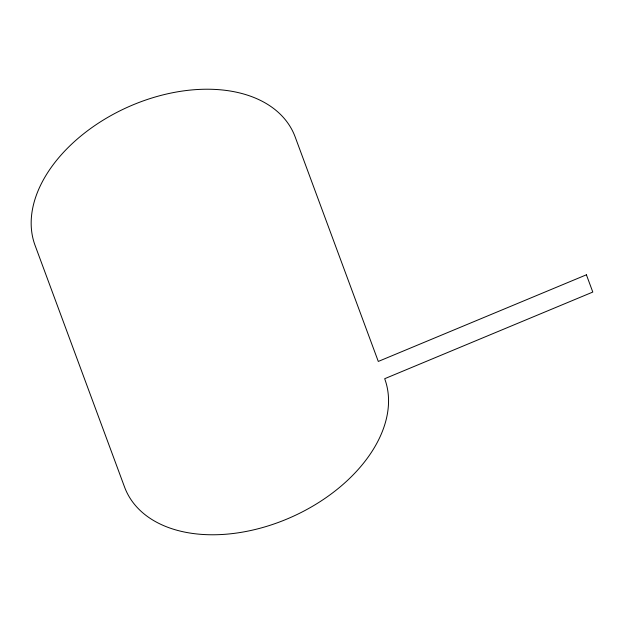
<?xml version="1.0" encoding="UTF-8"?>
<svg xmlns="http://www.w3.org/2000/svg" width="624" height="624" viewBox="0 0 624 624"><rect width="100%" height="100%" fill="white"/><g stroke="black" fill="none" stroke-linecap="round" stroke-linejoin="round"><path stroke-width="0.94" d="M586.404 274.802L378.292 361.444L295.183 136.984A140.977 91.931 -24.3 0 0 133.146 104.801A140.977 91.931 -24.3 0 0 35.038 245.287L124.543 487.016A140.977 91.931 -24.3 0 0 286.572 519.199A140.977 91.931 -24.3 0 0 384.68 378.713L592.8 292.063L586.404 274.802"/></g></svg>
